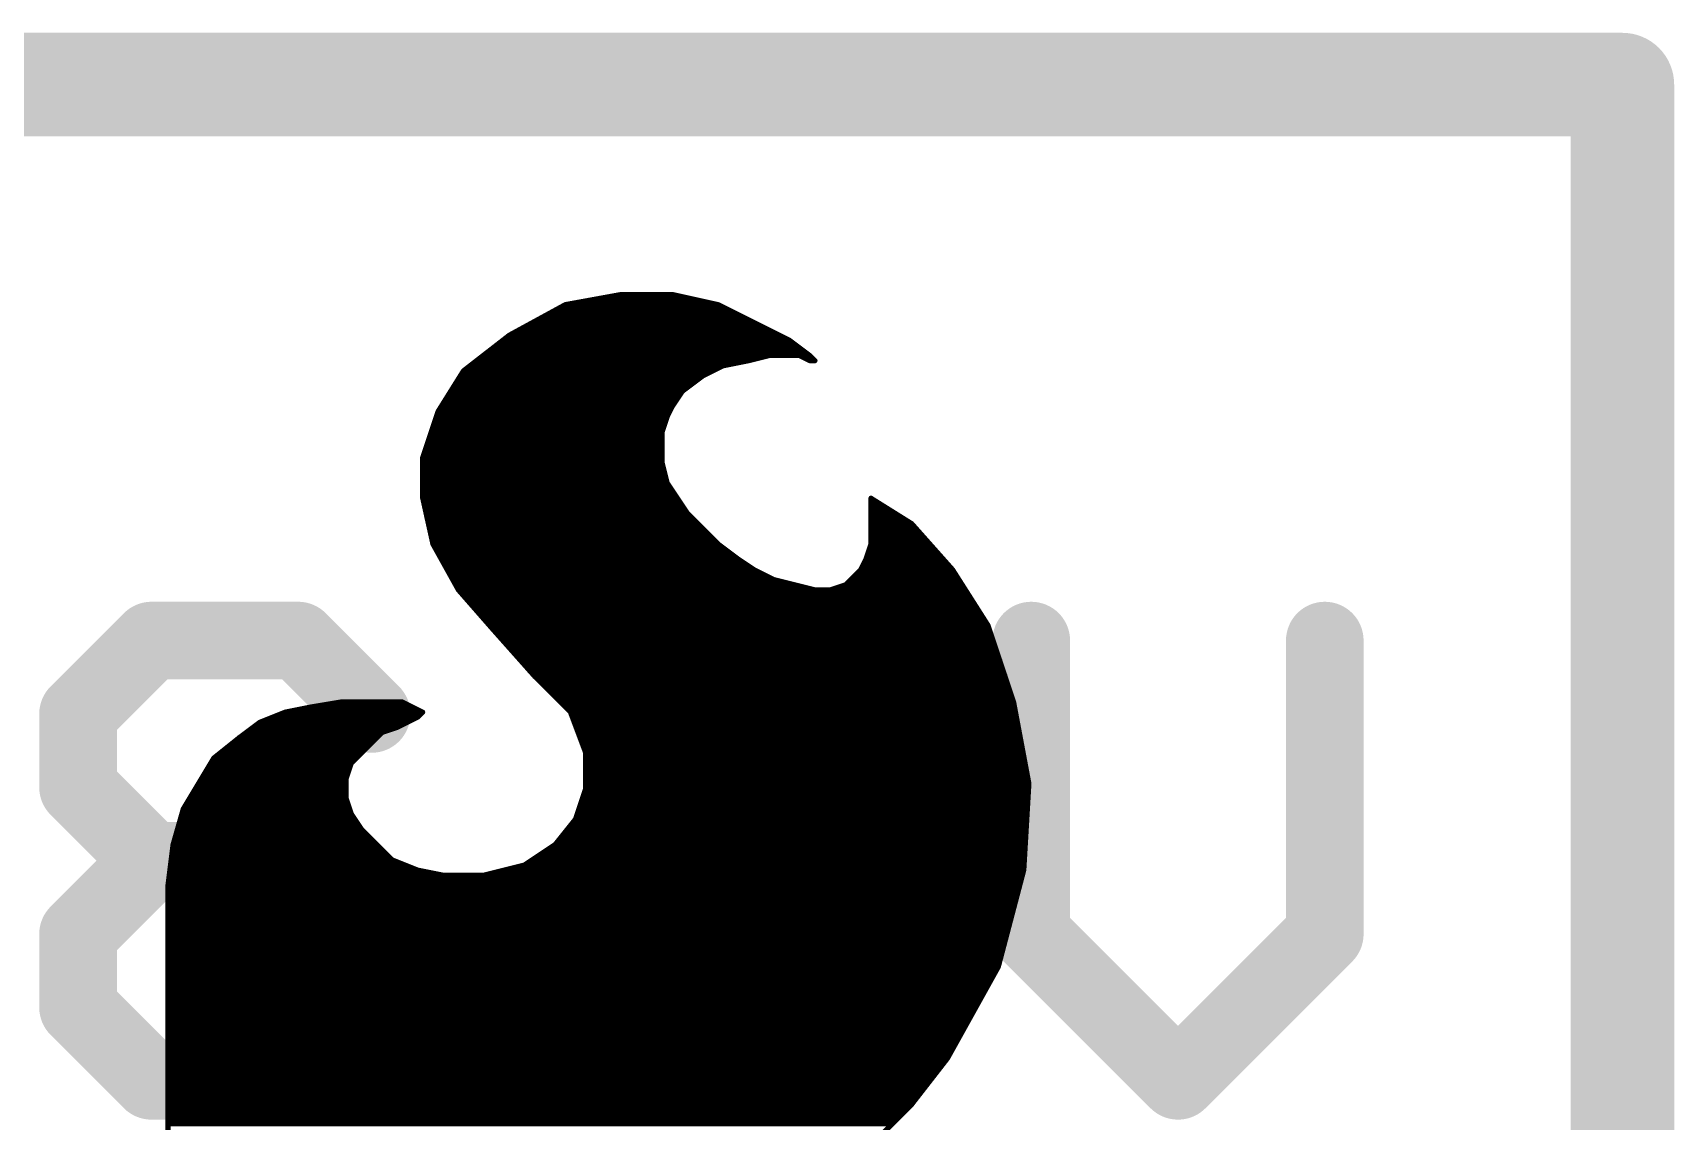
# Model space of a CAD drawing. Extents: x -36 to 71, y -16 to 19.
# Drawn here: x 19.74 to 22.962, y 11.935 to 14.072 of the extents above; entities that cross this region are included whole.
import ezdxf

# ---------------------------------------------------------------- set-up
doc = ezdxf.new("R2010")
doc.units = 0
for name, color, linetype in [('16', 132, 'CONTINUOUS'), ('20', 53, 'CONTINUOUS'), ('21', 41, 'CONTINUOUS')]:
    doc.layers.add(name, color=color, linetype=linetype)

msp = doc.modelspace()

# ---------------------------------------------------------------- linework, layer by layer
at = {"layer": '16', "const_width": 0.1524}
for points in [[(19.9726, 12.8785), (19.8285, 12.7345)], [(20.2607, 12.8785), (19.9726, 12.8785)], [(20.4048, 12.7345), (20.2607, 12.8785)], [(21.3403, 12.5904), (21.0522, 12.8785)], [(21.0522, 12.8785), (21.0522, 12.0142)], [(21.6996, 12.3023), (21.6996, 12.8785)], [(22.2758, 12.8785), (22.2758, 12.3023)], [(19.8285, 12.7345), (19.8285, 12.5904)], [(19.8285, 12.5904), (19.9726, 12.4464)], [(19.9726, 12.4464), (19.8285, 12.3023)], [(19.9726, 12.4464), (20.1166, 12.4464)], [(19.8285, 12.3023), (19.8285, 12.1583)], [(21.9877, 12.0142), (21.6996, 12.3023)], [(22.2758, 12.3023), (21.9877, 12.0142)], [(19.8285, 12.1583), (19.9726, 12.0142)], [(20.2607, 12.0142), (20.4048, 12.1583)], [(19.9726, 12.0142), (20.2607, 12.0142)], [(21.3403, 12.0142), (20.7641, 12.0142)]]:
    msp.add_lwpolyline(points, dxfattribs=at)
at = {"layer": '16', "const_width": 0.0762}
for points in [[(19.9726, 12.9166, 1), (19.9726, 12.8404)], [(19.9995, 12.8516, 1), (19.9457, 12.9055)], [(20.2876, 12.9055, 1), (20.2338, 12.8516)], [(20.2607, 12.8404, 1), (20.2607, 12.9166)], [(21.0791, 12.9055, 1), (21.0252, 12.8516)], [(21.0903, 12.8785, 1), (21.0141, 12.8785)], [(21.7377, 12.8785, 1), (21.6615, 12.8785)], [(22.3139, 12.8785, 1), (22.2377, 12.8785)], [(19.8666, 12.7345, 1), (19.7904, 12.7345)], [(19.8016, 12.7614, 1), (19.8555, 12.7075)], [(20.3778, 12.7075, 1), (20.4317, 12.7614)], [(19.8555, 12.6174, 1), (19.8016, 12.5635)], [(21.3133, 12.5635, 1), (21.3672, 12.6174)], [(19.7904, 12.5904, 1), (19.8666, 12.5904)], [(19.9726, 12.4845, 1), (19.9726, 12.4083)], [(19.9995, 12.4194, 1), (19.9457, 12.4733)], [(19.9457, 12.4194, 1), (19.9995, 12.4733)], [(20.1166, 12.4083, 1), (20.1166, 12.4845)], [(19.8666, 12.3023, 1), (19.7904, 12.3023)], [(21.7265, 12.3293, 1), (21.6726, 12.2754)], [(22.3027, 12.2754, 1), (22.2489, 12.3293)], [(19.8016, 12.3293, 1), (19.8555, 12.2754)], [(21.6615, 12.3023, 1), (21.7377, 12.3023)], [(22.2377, 12.3023, 1), (22.3139, 12.3023)], [(19.8555, 12.1852, 1), (19.8016, 12.1313)], [(20.4317, 12.1313, 1), (20.3778, 12.1852)], [(19.7904, 12.1583, 1), (19.8666, 12.1583)], [(19.9726, 12.0523, 1), (19.9726, 11.9761)], [(20.2607, 11.9761, 1), (20.2607, 12.0523)], [(20.7641, 12.0523, 1), (20.7641, 11.9761)], [(21.3403, 11.9761, 1), (21.3403, 12.0523)], [(19.9457, 11.9873, 1), (19.9995, 12.0411)], [(20.2338, 12.0411, 1), (20.2876, 11.9873)], [(21.0141, 12.0142, 1), (21.0903, 12.0142)], [(21.9607, 12.0411, 1), (22.0146, 11.9873)], [(21.9607, 11.9873, 1), (22.0146, 12.0411)]]:
    msp.add_lwpolyline(points, format="xyb", dxfattribs=at)
at = {"layer": '20', "const_width": 0.2032}
for points in [[(0, 13.97), (22.86, 13.97)], [(22.86, 13.97), (22.86, 0)]]:
    msp.add_lwpolyline(points, dxfattribs=at)
at = {"layer": '20', "const_width": 0.1016}
for points in [[(22.9108, 13.97, 1), (22.8092, 13.97)], [(22.86, 13.9192, 1), (22.86, 14.0208)]]:
    msp.add_lwpolyline(points, format="xyb", dxfattribs=at)
at = {"layer": '21', "const_width": 0.01}
for points in [[(20.785, 13.538), (20.675, 13.478)], [(20.7703, 13.53), (21.101, 13.53)], [(20.895, 13.558), (20.785, 13.538)], [(20.796, 13.54), (21.076, 13.54)], [(20.851, 13.55), (21.031, 13.55)], [(20.995, 13.558), (20.895, 13.558)], [(21.085, 13.538), (20.995, 13.558)], [(21.225, 13.468), (21.085, 13.538)], [(20.7153, 13.5), (21.161, 13.5)], [(20.7337, 13.51), (21.141, 13.51)], [(20.752, 13.52), (21.121, 13.52)], [(20.675, 13.478), (20.585, 13.408)], [(20.6647, 13.47), (21.221, 13.47)], [(20.6787, 13.48), (21.201, 13.48)], [(20.697, 13.49), (21.181, 13.49)], [(21.265, 13.438), (21.225, 13.468)], [(20.6261, 13.44), (21.2623, 13.44)], [(20.639, 13.45), (21.249, 13.45)], [(20.6519, 13.46), (21.2357, 13.46)], [(21.145, 13.428), (21.185, 13.438)], [(21.185, 13.438), (21.245, 13.438)], [(21.245, 13.438), (21.265, 13.428)], [(21.275, 13.428), (21.265, 13.438)], [(20.585, 13.408), (20.535, 13.328)], [(20.58, 13.4), (21.059, 13.4)], [(20.5876, 13.41), (21.079, 13.41)], [(20.6004, 13.42), (21.105, 13.42)], [(20.6133, 13.43), (21.153, 13.43)], [(21.015, 13.368), (21.055, 13.398)], [(21.055, 13.398), (21.095, 13.418)], [(21.095, 13.418), (21.145, 13.428)], [(21.261, 13.43), (21.273, 13.43)], [(21.265, 13.428), (21.275, 13.428)], [(20.5613, 13.37), (21.0177, 13.37)], [(20.5675, 13.38), (21.031, 13.38)], [(20.5738, 13.39), (21.0443, 13.39)], [(20.995, 13.338), (21.015, 13.368)], [(20.5425, 13.34), (20.9963, 13.34)], [(20.5488, 13.35), (21.003, 13.35)], [(20.555, 13.36), (21.0097, 13.36)], [(20.985, 13.318), (20.995, 13.338)], [(20.535, 13.328), (20.505, 13.238)], [(20.529, 13.31), (20.9823, 13.31)], [(20.5323, 13.32), (20.986, 13.32)], [(20.5363, 13.33), (20.991, 13.33)], [(20.975, 13.288), (20.985, 13.318)], [(20.5157, 13.27), (20.975, 13.27)], [(20.519, 13.28), (20.975, 13.28)], [(20.5223, 13.29), (20.9757, 13.29)], [(20.5257, 13.3), (20.979, 13.3)], [(20.975, 13.228), (20.975, 13.288)], [(20.505, 13.238), (20.505, 13.158)], [(20.5057, 13.24), (20.975, 13.24)], [(20.509, 13.25), (20.975, 13.25)], [(20.5123, 13.26), (20.975, 13.26)], [(20.505, 13.23), (20.975, 13.23)], [(20.505, 13.22), (20.977, 13.22)], [(20.505, 13.21), (20.9795, 13.21)], [(20.985, 13.188), (20.975, 13.228)], [(20.505, 13.2), (20.982, 13.2)], [(20.505, 13.19), (20.9845, 13.19)], [(20.505, 13.18), (20.9903, 13.18)], [(21.025, 13.128), (20.985, 13.188)], [(20.505, 13.17), (20.997, 13.17)], [(20.505, 13.16), (21.0037, 13.16)], [(20.505, 13.158), (20.525, 13.068)], [(20.5068, 13.15), (21.0103, 13.15)], [(21.385, 13.158), (21.385, 13.068)], [(21.465, 13.108), (21.385, 13.158)], [(21.385, 13.15), (21.3978, 13.15)], [(20.509, 13.14), (21.017, 13.14)], [(20.5112, 13.13), (21.0237, 13.13)], [(20.5134, 13.12), (21.033, 13.12)], [(20.5157, 13.11), (21.043, 13.11)], [(21.085, 13.068), (21.025, 13.128)], [(21.385, 13.14), (21.4138, 13.14)], [(21.385, 13.13), (21.4298, 13.13)], [(21.385, 13.12), (21.4458, 13.12)], [(21.385, 13.11), (21.4618, 13.11)], [(21.545, 13.018), (21.465, 13.108)], [(20.5179, 13.1), (21.053, 13.1)], [(20.5201, 13.09), (21.063, 13.09)], [(20.5223, 13.08), (21.073, 13.08)], [(21.385, 13.1), (21.4721, 13.1)], [(21.385, 13.09), (21.481, 13.09)], [(21.385, 13.08), (21.4899, 13.08)], [(20.5246, 13.07), (21.083, 13.07)], [(20.525, 13.068), (20.575, 12.978)], [(20.5294, 13.06), (21.0957, 13.06)], [(20.535, 13.05), (21.109, 13.05)], [(21.125, 13.038), (21.085, 13.068)], [(21.385, 13.068), (21.375, 13.038)], [(21.379, 13.05), (21.5166, 13.05)], [(21.3823, 13.06), (21.5077, 13.06)], [(21.385, 13.07), (21.4988, 13.07)], [(20.5406, 13.04), (21.1223, 13.04)], [(20.5461, 13.03), (21.137, 13.03)], [(20.5517, 13.02), (21.152, 13.02)], [(21.155, 13.018), (21.125, 13.038)], [(21.195, 12.998), (21.155, 13.018)], [(21.365, 13.018), (21.335, 12.988)], [(21.375, 13.038), (21.365, 13.018)], [(21.366, 13.02), (21.5432, 13.02)], [(21.371, 13.03), (21.5343, 13.03)], [(21.3757, 13.04), (21.5254, 13.04)], [(21.615, 12.908), (21.545, 13.018)], [(20.5572, 13.01), (21.171, 13.01)], [(20.5628, 13), (21.191, 13)], [(20.5683, 12.99), (21.227, 12.99)], [(20.5739, 12.98), (21.267, 12.98)], [(21.275, 12.978), (21.195, 12.998)], [(21.335, 12.988), (21.305, 12.978)], [(21.311, 12.98), (21.5692, 12.98)], [(21.337, 12.99), (21.5628, 12.99)], [(21.347, 13), (21.5565, 13)], [(21.357, 13.01), (21.5501, 13.01)], [(20.575, 12.978), (20.645, 12.898)], [(20.582, 12.97), (21.5755, 12.97)], [(20.5907, 12.96), (21.5819, 12.96)], [(20.5995, 12.95), (21.5883, 12.95)], [(21.305, 12.978), (21.275, 12.978)], [(20.6083, 12.94), (21.5946, 12.94)], [(20.617, 12.93), (21.601, 12.93)], [(20.6258, 12.92), (21.6074, 12.92)], [(20.6345, 12.91), (21.6137, 12.91)], [(20.6433, 12.9), (21.6177, 12.9)], [(20.645, 12.898), (20.725, 12.808)], [(20.6521, 12.89), (21.621, 12.89)], [(21.665, 12.758), (21.615, 12.908)], [(20.661, 12.88), (21.6243, 12.88)], [(20.6699, 12.87), (21.6277, 12.87)], [(20.6788, 12.86), (21.631, 12.86)], [(20.6877, 12.85), (21.6343, 12.85)], [(20.6966, 12.84), (21.6377, 12.84)], [(20.7054, 12.83), (21.641, 12.83)], [(20.7143, 12.82), (21.6443, 12.82)], [(20.7232, 12.81), (21.6477, 12.81)], [(20.725, 12.808), (20.795, 12.738)], [(20.733, 12.8), (21.651, 12.8)], [(20.743, 12.79), (21.6543, 12.79)], [(20.345, 12.758), (20.285, 12.748)], [(20.465, 12.758), (20.345, 12.758)], [(20.505, 12.738), (20.465, 12.758)], [(20.753, 12.78), (21.6577, 12.78)], [(20.763, 12.77), (21.661, 12.77)], [(20.773, 12.76), (21.6643, 12.76)], [(21.695, 12.598), (21.665, 12.758)], [(20.235, 12.738), (20.185, 12.718)], [(20.215, 12.73), (20.497, 12.73)], [(20.285, 12.748), (20.235, 12.738)], [(20.245, 12.74), (20.501, 12.74)], [(20.297, 12.75), (20.481, 12.75)], [(20.455, 12.708), (20.495, 12.728)], [(20.495, 12.728), (20.505, 12.738)], [(20.783, 12.75), (21.6665, 12.75)], [(20.793, 12.74), (21.6684, 12.74)], [(20.795, 12.738), (20.825, 12.658)], [(20.798, 12.73), (21.6702, 12.73)], [(20.185, 12.718), (20.145, 12.688)], [(20.1477, 12.69), (20.417, 12.69)], [(20.161, 12.7), (20.431, 12.7)], [(20.1743, 12.71), (20.459, 12.71)], [(20.19, 12.72), (20.479, 12.72)], [(20.365, 12.638), (20.425, 12.698)], [(20.425, 12.698), (20.455, 12.708)], [(20.8018, 12.72), (21.6721, 12.72)], [(20.8055, 12.71), (21.674, 12.71)], [(20.8093, 12.7), (21.6759, 12.7)], [(20.813, 12.69), (21.6777, 12.69)], [(20.145, 12.688), (20.095, 12.648)], [(20.11, 12.66), (20.387, 12.66)], [(20.1225, 12.67), (20.397, 12.67)], [(20.135, 12.68), (20.407, 12.68)], [(20.8168, 12.68), (21.6796, 12.68)], [(20.8205, 12.67), (21.6815, 12.67)], [(20.8242, 12.66), (21.6834, 12.66)], [(20.825, 12.658), (20.825, 12.588)], [(20.095, 12.648), (20.035, 12.548)], [(20.0842, 12.63), (20.3623, 12.63)], [(20.0902, 12.64), (20.367, 12.64)], [(20.0975, 12.65), (20.377, 12.65)], [(20.355, 12.608), (20.365, 12.638)], [(20.825, 12.65), (21.6852, 12.65)], [(20.825, 12.64), (21.6871, 12.64)], [(20.825, 12.63), (21.689, 12.63)], [(20.0662, 12.6), (20.355, 12.6)], [(20.0722, 12.61), (20.3557, 12.61)], [(20.0782, 12.62), (20.359, 12.62)], [(20.355, 12.568), (20.355, 12.608)], [(20.825, 12.62), (21.6909, 12.62)], [(20.825, 12.61), (21.6928, 12.61)], [(20.825, 12.6), (21.6946, 12.6)], [(21.685, 12.428), (21.695, 12.598)], [(20.0482, 12.57), (20.355, 12.57)], [(20.0542, 12.58), (20.355, 12.58)], [(20.0602, 12.59), (20.355, 12.59)], [(20.365, 12.538), (20.355, 12.568)], [(20.825, 12.588), (20.805, 12.528)], [(20.819, 12.57), (21.6934, 12.57)], [(20.8223, 12.58), (21.6939, 12.58)], [(20.825, 12.59), (21.6945, 12.59)], [(20.035, 12.548), (20.015, 12.478)], [(20.0299, 12.53), (20.3703, 12.53)], [(20.0327, 12.54), (20.3643, 12.54)], [(20.0362, 12.55), (20.361, 12.55)], [(20.0422, 12.56), (20.3577, 12.56)], [(20.385, 12.508), (20.365, 12.538)], [(20.805, 12.528), (20.765, 12.478)], [(20.8057, 12.53), (21.691, 12.53)], [(20.809, 12.54), (21.6916, 12.54)], [(20.8123, 12.55), (21.6922, 12.55)], [(20.8157, 12.56), (21.6928, 12.56)], [(20.0213, 12.5), (20.393, 12.5)], [(20.0241, 12.51), (20.3837, 12.51)], [(20.027, 12.52), (20.377, 12.52)], [(20.445, 12.448), (20.385, 12.508)], [(20.7826, 12.5), (21.6892, 12.5)], [(20.7906, 12.51), (21.6898, 12.51)], [(20.7986, 12.52), (21.6904, 12.52)], [(20.015, 12.478), (20.005, 12.398)], [(20.014, 12.47), (20.423, 12.47)], [(20.0156, 12.48), (20.413, 12.48)], [(20.0184, 12.49), (20.403, 12.49)], [(20.765, 12.478), (20.705, 12.438)], [(20.753, 12.47), (21.6875, 12.47)], [(20.7666, 12.48), (21.6881, 12.48)], [(20.7746, 12.49), (21.6886, 12.49)], [(20.0102, 12.44), (20.465, 12.44)], [(20.0115, 12.45), (20.443, 12.45)], [(20.0128, 12.46), (20.433, 12.46)], [(20.495, 12.428), (20.445, 12.448)], [(20.705, 12.438), (20.625, 12.418)], [(20.708, 12.44), (21.6857, 12.44)], [(20.723, 12.45), (21.6863, 12.45)], [(20.738, 12.46), (21.6869, 12.46)], [(20.0053, 12.4), (21.6776, 12.4)], [(20.0065, 12.41), (21.6803, 12.41)], [(20.0078, 12.42), (20.535, 12.42)], [(20.009, 12.43), (20.49, 12.43)], [(20.545, 12.418), (20.495, 12.428)], [(20.625, 12.418), (20.545, 12.418)], [(20.633, 12.42), (21.6829, 12.42)], [(20.673, 12.43), (21.6851, 12.43)], [(21.635, 12.238), (21.685, 12.428)], [(20.005, 12.398), (20.005, 11.028)], [(20.005, 12.39), (21.675, 12.39)], [(20.005, 12.38), (21.6724, 12.38)], [(20.005, 12.37), (21.6697, 12.37)], [(20.005, 12.36), (21.6671, 12.36)], [(20.005, 12.35), (21.6645, 12.35)], [(20.005, 12.34), (21.6618, 12.34)], [(20.005, 12.33), (21.6592, 12.33)], [(20.005, 12.32), (21.6566, 12.32)], [(20.005, 12.31), (21.6539, 12.31)], [(20.005, 12.3), (21.6513, 12.3)], [(20.005, 12.29), (21.6487, 12.29)], [(20.005, 12.28), (21.6461, 12.28)], [(20.005, 12.27), (21.6434, 12.27)], [(20.005, 12.26), (21.6408, 12.26)], [(20.005, 12.25), (21.6382, 12.25)], [(20.005, 12.24), (21.6355, 12.24)], [(20.005, 12.23), (21.6306, 12.23)], [(20.005, 12.22), (21.625, 12.22)], [(20.005, 12.21), (21.6194, 12.21)], [(21.535, 12.058), (21.635, 12.238)], [(20.005, 12.2), (21.6139, 12.2)], [(20.005, 12.19), (21.6083, 12.19)], [(20.005, 12.18), (21.6028, 12.18)], [(20.005, 12.17), (21.5972, 12.17)], [(20.005, 12.16), (21.5917, 12.16)], [(20.005, 12.15), (21.5861, 12.15)], [(20.005, 12.14), (21.5806, 12.14)], [(20.005, 12.13), (21.575, 12.13)], [(20.005, 12.12), (21.5694, 12.12)], [(20.005, 12.11), (21.5639, 12.11)], [(20.005, 12.1), (21.5583, 12.1)], [(20.005, 12.09), (21.5528, 12.09)], [(20.005, 12.08), (21.5472, 12.08)], [(20.005, 12.07), (21.5417, 12.07)], [(20.005, 12.06), (21.5361, 12.06)], [(20.005, 12.05), (21.5288, 12.05)], [(21.465, 11.968), (21.535, 12.058)], [(20.005, 12.04), (21.521, 12.04)], [(20.005, 12.03), (21.5132, 12.03)], [(20.005, 12.02), (21.5054, 12.02)], [(20.005, 12.01), (21.4977, 12.01)], [(20.005, 12), (21.4899, 12)], [(20.005, 11.99), (21.4821, 11.99)], [(20.005, 11.98), (21.4743, 11.98)], [(20.005, 11.97), (21.4666, 11.97)], [(20.005, 11.96), (21.457, 11.96)], [(20.005, 11.95), (21.447, 11.95)], [(21.385, 11.888), (21.465, 11.968)], [(20.005, 11.94), (21.437, 11.94)], [(20.005, 11.93), (21.427, 11.93)]]:
    msp.add_lwpolyline(points, dxfattribs=at)
at = {"layer": '21', "const_width": 0.005}
for points in [[(20.7703, 13.5325, 1), (20.7703, 13.5275)], [(20.7846, 13.5405, 1), (20.7854, 13.5355)], [(20.7862, 13.5358, 1), (20.7838, 13.5402)], [(20.796, 13.5425, 1), (20.796, 13.5375)], [(20.851, 13.5525, 1), (20.851, 13.5475)], [(20.895, 13.5605, 1), (20.895, 13.5555)], [(20.8954, 13.5555, 1), (20.8946, 13.5605)], [(20.9955, 13.5604, 1), (20.9945, 13.5556)], [(20.995, 13.5555, 1), (20.995, 13.5605)], [(21.031, 13.5475, 1), (21.031, 13.5525)], [(21.076, 13.5375, 1), (21.076, 13.5425)], [(21.0861, 13.5402, 1), (21.0839, 13.5358)], [(21.0845, 13.5356, 1), (21.0855, 13.5404)], [(21.101, 13.5275, 1), (21.101, 13.5325)], [(20.7153, 13.5025, 1), (20.7153, 13.4975)], [(20.7337, 13.5125, 1), (20.7337, 13.5075)], [(20.752, 13.5225, 1), (20.752, 13.5175)], [(21.121, 13.5175, 1), (21.121, 13.5225)], [(21.141, 13.5075, 1), (21.141, 13.5125)], [(21.161, 13.4975, 1), (21.161, 13.5025)], [(20.6647, 13.4725, 1), (20.6647, 13.4675)], [(20.6738, 13.4802, 1), (20.6762, 13.4758)], [(20.6765, 13.476, 1), (20.6735, 13.48)], [(20.6787, 13.4825, 1), (20.6787, 13.4775)], [(20.697, 13.4925, 1), (20.697, 13.4875)], [(21.181, 13.4875, 1), (21.181, 13.4925)], [(21.201, 13.4775, 1), (21.201, 13.4825)], [(21.221, 13.4675, 1), (21.221, 13.4725)], [(21.2265, 13.47, 1), (21.2235, 13.466)], [(21.2239, 13.4658, 1), (21.2261, 13.4702)], [(20.6261, 13.4425, 1), (20.6261, 13.4375)], [(20.639, 13.4525, 1), (20.639, 13.4475)], [(20.6519, 13.4625, 1), (20.6519, 13.4575)], [(21.185, 13.4405, 1), (21.185, 13.4355)], [(21.1856, 13.4356, 1), (21.1844, 13.4404)], [(21.2357, 13.4575, 1), (21.2357, 13.4625)], [(21.2461, 13.4402, 1), (21.2439, 13.4358)], [(21.245, 13.4355, 1), (21.245, 13.4405)], [(21.249, 13.4475, 1), (21.249, 13.4525)], [(21.2623, 13.4375, 1), (21.2623, 13.4425)], [(21.2668, 13.4398, 1), (21.2632, 13.4362)], [(21.2635, 13.436, 1), (21.2665, 13.44)], [(20.58, 13.4025, 1), (20.58, 13.3975)], [(20.5835, 13.41, 1), (20.5865, 13.406)], [(20.5871, 13.4067, 1), (20.5829, 13.4093)], [(20.5876, 13.4125, 1), (20.5876, 13.4075)], [(20.6004, 13.4225, 1), (20.6004, 13.4175)], [(20.6133, 13.4325, 1), (20.6133, 13.4275)], [(21.0565, 13.396, 1), (21.0535, 13.4)], [(21.059, 13.3975, 1), (21.059, 13.4025)], [(21.079, 13.4075, 1), (21.079, 13.4125)], [(21.0945, 13.4205, 1), (21.0955, 13.4155)], [(21.0961, 13.4158, 1), (21.0939, 13.4202)], [(21.105, 13.4175, 1), (21.105, 13.4225)], [(21.1444, 13.4304, 1), (21.1456, 13.4256)], [(21.1455, 13.4255, 1), (21.1445, 13.4305)], [(21.153, 13.4275, 1), (21.153, 13.4325)], [(21.261, 13.4325, 1), (21.261, 13.4275)], [(21.265, 13.4305, 1), (21.265, 13.4255)], [(21.2639, 13.4258, 1), (21.2661, 13.4302)], [(21.273, 13.4275, 1), (21.273, 13.4325)], [(21.2732, 13.4262, 1), (21.2768, 13.4298)], [(21.275, 13.4255, 1), (21.275, 13.4305)], [(20.5613, 13.3725, 1), (20.5613, 13.3675)], [(20.5675, 13.3825, 1), (20.5675, 13.3775)], [(20.5738, 13.3925, 1), (20.5738, 13.3875)], [(21.0135, 13.37, 1), (21.0165, 13.366)], [(21.0171, 13.3666, 1), (21.0129, 13.3694)], [(21.0177, 13.3675, 1), (21.0177, 13.3725)], [(21.031, 13.3775, 1), (21.031, 13.3825)], [(21.0443, 13.3875, 1), (21.0443, 13.3925)], [(21.0539, 13.4002, 1), (21.0561, 13.3958)], [(20.5425, 13.3425, 1), (20.5425, 13.3375)], [(20.5488, 13.3525, 1), (20.5488, 13.3475)], [(20.555, 13.3625, 1), (20.555, 13.3575)], [(20.9929, 13.3394, 1), (20.9971, 13.3366)], [(20.9972, 13.3369, 1), (20.9928, 13.3391)], [(20.9963, 13.3375, 1), (20.9963, 13.3425)], [(21.003, 13.3475, 1), (21.003, 13.3525)], [(21.0097, 13.3575, 1), (21.0097, 13.3625)], [(20.529, 13.3125, 1), (20.529, 13.3075)], [(20.5323, 13.3225, 1), (20.5323, 13.3175)], [(20.5329, 13.3293, 1), (20.5371, 13.3267)], [(20.5374, 13.3272, 1), (20.5326, 13.3288)], [(20.5363, 13.3325, 1), (20.5363, 13.3275)], [(20.9823, 13.3075, 1), (20.9823, 13.3125)], [(20.9828, 13.3191, 1), (20.9872, 13.3169)], [(20.9874, 13.3172, 1), (20.9826, 13.3188)], [(20.986, 13.3175, 1), (20.986, 13.3225)], [(20.991, 13.3275, 1), (20.991, 13.3325)], [(20.5157, 13.2725, 1), (20.5157, 13.2675)], [(20.519, 13.2825, 1), (20.519, 13.2775)], [(20.5223, 13.2925, 1), (20.5223, 13.2875)], [(20.5257, 13.3025, 1), (20.5257, 13.2975)], [(20.9775, 13.288, 1), (20.9725, 13.288)], [(20.9726, 13.2888, 1), (20.9774, 13.2872)], [(20.975, 13.2775, 1), (20.975, 13.2825)], [(20.975, 13.2675, 1), (20.975, 13.2725)], [(20.9757, 13.2875, 1), (20.9757, 13.2925)], [(20.979, 13.2975, 1), (20.979, 13.3025)], [(20.5075, 13.238, 1), (20.5025, 13.238)], [(20.5057, 13.2425, 1), (20.5057, 13.2375)], [(20.509, 13.2525, 1), (20.509, 13.2475)], [(20.5123, 13.2625, 1), (20.5123, 13.2575)], [(20.975, 13.2575, 1), (20.975, 13.2625)], [(20.975, 13.2475, 1), (20.975, 13.2525)], [(20.975, 13.2375, 1), (20.975, 13.2425)], [(20.5026, 13.2388, 1), (20.5074, 13.2372)], [(20.505, 13.2325, 1), (20.505, 13.2275)], [(20.505, 13.2225, 1), (20.505, 13.2175)], [(20.505, 13.2125, 1), (20.505, 13.2075)], [(20.9774, 13.2286, 1), (20.9726, 13.2274)], [(20.9725, 13.228, 1), (20.9775, 13.228)], [(20.975, 13.2275, 1), (20.975, 13.2325)], [(20.977, 13.2175, 1), (20.977, 13.2225)], [(20.9795, 13.2075, 1), (20.9795, 13.2125)], [(20.505, 13.2025, 1), (20.505, 13.1975)], [(20.505, 13.1925, 1), (20.505, 13.1875)], [(20.505, 13.1825, 1), (20.505, 13.1775)], [(20.982, 13.1975, 1), (20.982, 13.2025)], [(20.9871, 13.1894, 1), (20.9829, 13.1866)], [(20.9826, 13.1874, 1), (20.9874, 13.1886)], [(20.9845, 13.1875, 1), (20.9845, 13.1925)], [(20.9903, 13.1775, 1), (20.9903, 13.1825)], [(20.505, 13.1725, 1), (20.505, 13.1675)], [(20.505, 13.1625, 1), (20.505, 13.1575)], [(20.5074, 13.1585, 1), (20.5026, 13.1575)], [(20.5025, 13.158, 1), (20.5075, 13.158)], [(20.5068, 13.1525, 1), (20.5068, 13.1475)], [(20.997, 13.1675, 1), (20.997, 13.1725)], [(21.0037, 13.1575, 1), (21.0037, 13.1625)], [(21.0103, 13.1475, 1), (21.0103, 13.1525)], [(21.3875, 13.158, 1), (21.3825, 13.158)], [(21.3863, 13.1601, 1), (21.3837, 13.1559)], [(21.385, 13.1525, 1), (21.385, 13.1475)], [(21.3978, 13.1475, 1), (21.3978, 13.1525)], [(20.509, 13.1425, 1), (20.509, 13.1375)], [(20.5112, 13.1325, 1), (20.5112, 13.1275)], [(20.5134, 13.1225, 1), (20.5134, 13.1175)], [(20.5157, 13.1125, 1), (20.5157, 13.1075)], [(21.017, 13.1375, 1), (21.017, 13.1425)], [(21.0268, 13.1298, 1), (21.0232, 13.1262)], [(21.0229, 13.1266, 1), (21.0271, 13.1294)], [(21.0237, 13.1275, 1), (21.0237, 13.1325)], [(21.033, 13.1175, 1), (21.033, 13.1225)], [(21.043, 13.1075, 1), (21.043, 13.1125)], [(21.385, 13.1425, 1), (21.385, 13.1375)], [(21.385, 13.1325, 1), (21.385, 13.1275)], [(21.385, 13.1225, 1), (21.385, 13.1175)], [(21.385, 13.1125, 1), (21.385, 13.1075)], [(21.4138, 13.1375, 1), (21.4138, 13.1425)], [(21.4298, 13.1275, 1), (21.4298, 13.1325)], [(21.4458, 13.1175, 1), (21.4458, 13.1225)], [(21.4618, 13.1075, 1), (21.4618, 13.1125)], [(21.4669, 13.1097, 1), (21.4631, 13.1063)], [(20.5179, 13.1025, 1), (20.5179, 13.0975)], [(20.5201, 13.0925, 1), (20.5201, 13.0875)], [(20.5223, 13.0825, 1), (20.5223, 13.0775)], [(21.053, 13.0975, 1), (21.053, 13.1025)], [(21.063, 13.0875, 1), (21.063, 13.0925)], [(21.073, 13.0775, 1), (21.073, 13.0825)], [(21.385, 13.1025, 1), (21.385, 13.0975)], [(21.385, 13.0925, 1), (21.385, 13.0875)], [(21.385, 13.0825, 1), (21.385, 13.0775)], [(21.4637, 13.1059, 1), (21.4663, 13.1101)], [(21.4721, 13.0975, 1), (21.4721, 13.1025)], [(21.481, 13.0875, 1), (21.481, 13.0925)], [(21.4899, 13.0775, 1), (21.4899, 13.0825)], [(20.5246, 13.0725, 1), (20.5246, 13.0675)], [(20.5272, 13.0692, 1), (20.5228, 13.0668)], [(20.5226, 13.0675, 1), (20.5274, 13.0685)], [(20.5294, 13.0625, 1), (20.5294, 13.0575)], [(20.535, 13.0525, 1), (20.535, 13.0475)], [(21.0865, 13.07, 1), (21.0835, 13.066)], [(21.083, 13.0675, 1), (21.083, 13.0725)], [(21.0832, 13.0662, 1), (21.0868, 13.0698)], [(21.0957, 13.0575, 1), (21.0957, 13.0625)], [(21.109, 13.0475, 1), (21.109, 13.0525)], [(21.379, 13.0525, 1), (21.379, 13.0475)], [(21.3823, 13.0625, 1), (21.3823, 13.0575)], [(21.385, 13.0725, 1), (21.385, 13.0675)], [(21.3825, 13.068, 1), (21.3875, 13.068)], [(21.3874, 13.0672, 1), (21.3826, 13.0688)], [(21.4988, 13.0675, 1), (21.4988, 13.0725)], [(21.5077, 13.0575, 1), (21.5077, 13.0625)], [(21.5166, 13.0475, 1), (21.5166, 13.0525)], [(20.5406, 13.0425, 1), (20.5406, 13.0375)], [(20.5461, 13.0325, 1), (20.5461, 13.0275)], [(20.5517, 13.0225, 1), (20.5517, 13.0175)], [(21.1223, 13.0375, 1), (21.1223, 13.0425)], [(21.1264, 13.0401, 1), (21.1236, 13.0359)], [(21.1235, 13.036, 1), (21.1265, 13.04)], [(21.137, 13.0275, 1), (21.137, 13.0325)], [(21.152, 13.0175, 1), (21.152, 13.0225)], [(21.1561, 13.0202, 1), (21.1539, 13.0158)], [(21.1536, 13.0159, 1), (21.1564, 13.0201)], [(21.3628, 13.0191, 1), (21.3672, 13.0169)], [(21.3668, 13.0162, 1), (21.3632, 13.0198)], [(21.366, 13.0225, 1), (21.366, 13.0175)], [(21.371, 13.0325, 1), (21.371, 13.0275)], [(21.3726, 13.0388, 1), (21.3774, 13.0372)], [(21.3772, 13.0369, 1), (21.3728, 13.0391)], [(21.3757, 13.0425, 1), (21.3757, 13.0375)], [(21.5254, 13.0375, 1), (21.5254, 13.0425)], [(21.5343, 13.0275, 1), (21.5343, 13.0325)], [(21.5471, 13.0193, 1), (21.5429, 13.0167)], [(21.5431, 13.0163, 1), (21.5469, 13.0197)], [(21.5432, 13.0175, 1), (21.5432, 13.0225)], [(20.5572, 13.0125, 1), (20.5572, 13.0075)], [(20.5628, 13.0025, 1), (20.5628, 12.9975)], [(20.5683, 12.9925, 1), (20.5683, 12.9875)], [(20.5739, 12.9825, 1), (20.5739, 12.9775)], [(21.171, 13.0075, 1), (21.171, 13.0125)], [(21.191, 12.9975, 1), (21.191, 13.0025)], [(21.1956, 13.0004, 1), (21.1944, 12.9956)], [(21.1939, 12.9958, 1), (21.1961, 13.0002)], [(21.227, 12.9875, 1), (21.227, 12.9925)], [(21.267, 12.9775, 1), (21.267, 12.9825)], [(21.311, 12.9825, 1), (21.311, 12.9775)], [(21.3332, 12.9898, 1), (21.3368, 12.9862)], [(21.3358, 12.9856, 1), (21.3342, 12.9904)], [(21.337, 12.9925, 1), (21.337, 12.9875)], [(21.347, 13.0025, 1), (21.347, 12.9975)], [(21.357, 13.0125, 1), (21.357, 13.0075)], [(21.5501, 13.0075, 1), (21.5501, 13.0125)], [(21.5565, 12.9975, 1), (21.5565, 13.0025)], [(21.5628, 12.9875, 1), (21.5628, 12.9925)], [(21.5692, 12.9775, 1), (21.5692, 12.9825)], [(20.5769, 12.9796, 1), (20.5731, 12.9764)], [(20.5728, 12.9768, 1), (20.5772, 12.9792)], [(20.582, 12.9725, 1), (20.582, 12.9675)], [(20.5907, 12.9625, 1), (20.5907, 12.9575)], [(20.5995, 12.9525, 1), (20.5995, 12.9475)], [(21.275, 12.9805, 1), (21.275, 12.9755)], [(21.2744, 12.9756, 1), (21.2756, 12.9804)], [(21.3042, 12.9804, 1), (21.3058, 12.9756)], [(21.305, 12.9755, 1), (21.305, 12.9805)], [(21.5755, 12.9675, 1), (21.5755, 12.9725)], [(21.5819, 12.9575, 1), (21.5819, 12.9625)], [(21.5883, 12.9475, 1), (21.5883, 12.9525)], [(20.6083, 12.9425, 1), (20.6083, 12.9375)], [(20.617, 12.9325, 1), (20.617, 12.9275)], [(20.6258, 12.9225, 1), (20.6258, 12.9175)], [(21.5946, 12.9375, 1), (21.5946, 12.9425)], [(21.601, 12.9275, 1), (21.601, 12.9325)], [(21.6074, 12.9175, 1), (21.6074, 12.9225)], [(20.6345, 12.9125, 1), (20.6345, 12.9075)], [(20.6433, 12.9025, 1), (20.6433, 12.8975)], [(20.6469, 12.8997, 1), (20.6431, 12.8963)], [(20.6431, 12.8964, 1), (20.6469, 12.8996)], [(20.6521, 12.8925, 1), (20.6521, 12.8875)], [(21.6174, 12.9088, 1), (21.6126, 12.9072)], [(21.6129, 12.9067, 1), (21.6171, 12.9093)], [(21.6137, 12.9075, 1), (21.6137, 12.9125)], [(21.6177, 12.8975, 1), (21.6177, 12.9025)], [(21.621, 12.8875, 1), (21.621, 12.8925)], [(20.661, 12.8825, 1), (20.661, 12.8775)], [(20.6699, 12.8725, 1), (20.6699, 12.8675)], [(20.6788, 12.8625, 1), (20.6788, 12.8575)], [(21.6243, 12.8775, 1), (21.6243, 12.8825)], [(21.6277, 12.8675, 1), (21.6277, 12.8725)], [(21.631, 12.8575, 1), (21.631, 12.8625)], [(20.6877, 12.8525, 1), (20.6877, 12.8475)], [(20.6966, 12.8425, 1), (20.6966, 12.8375)], [(20.7054, 12.8325, 1), (20.7054, 12.8275)], [(20.7143, 12.8225, 1), (20.7143, 12.8175)], [(21.6343, 12.8475, 1), (21.6343, 12.8525)], [(21.6377, 12.8375, 1), (21.6377, 12.8425)], [(21.641, 12.8275, 1), (21.641, 12.8325)], [(21.6443, 12.8175, 1), (21.6443, 12.8225)], [(20.7232, 12.8125, 1), (20.7232, 12.8075)], [(20.7268, 12.8098, 1), (20.7232, 12.8062)], [(20.7231, 12.8063, 1), (20.7269, 12.8097)], [(20.733, 12.8025, 1), (20.733, 12.7975)], [(20.743, 12.7925, 1), (20.743, 12.7875)], [(21.6477, 12.8075, 1), (21.6477, 12.8125)], [(21.651, 12.7975, 1), (21.651, 12.8025)], [(21.6543, 12.7875, 1), (21.6543, 12.7925)], [(20.345, 12.7605, 1), (20.345, 12.7555)], [(20.3454, 12.7555, 1), (20.3446, 12.7605)], [(20.4661, 12.7602, 1), (20.4639, 12.7558)], [(20.465, 12.7555, 1), (20.465, 12.7605)], [(20.753, 12.7825, 1), (20.753, 12.7775)], [(20.763, 12.7725, 1), (20.763, 12.7675)], [(20.773, 12.7625, 1), (20.773, 12.7575)], [(21.6577, 12.7775, 1), (21.6577, 12.7825)], [(21.661, 12.7675, 1), (21.661, 12.7725)], [(21.6675, 12.7585, 1), (21.6625, 12.7575)], [(21.6626, 12.7572, 1), (21.6674, 12.7588)], [(21.6643, 12.7575, 1), (21.6643, 12.7625)], [(20.215, 12.7325, 1), (20.215, 12.7275)], [(20.2345, 12.7405, 1), (20.2355, 12.7355)], [(20.2359, 12.7357, 1), (20.2341, 12.7403)], [(20.245, 12.7425, 1), (20.245, 12.7375)], [(20.2846, 12.7505, 1), (20.2854, 12.7455)], [(20.2855, 12.7455, 1), (20.2845, 12.7505)], [(20.297, 12.7525, 1), (20.297, 12.7475)], [(20.481, 12.7475, 1), (20.481, 12.7525)], [(20.4932, 12.7298, 1), (20.4968, 12.7262)], [(20.4961, 12.7258, 1), (20.4939, 12.7302)], [(20.497, 12.7275, 1), (20.497, 12.7325)], [(20.501, 12.7375, 1), (20.501, 12.7425)], [(20.5068, 12.7362, 1), (20.5032, 12.7398)], [(20.5039, 12.7358, 1), (20.5061, 12.7402)], [(20.783, 12.7525, 1), (20.783, 12.7475)], [(20.793, 12.7425, 1), (20.793, 12.7375)], [(20.7973, 12.7389, 1), (20.7927, 12.7371)], [(20.7932, 12.7362, 1), (20.7968, 12.7398)], [(20.798, 12.7325, 1), (20.798, 12.7275)], [(21.6665, 12.7475, 1), (21.6665, 12.7525)], [(21.6684, 12.7375, 1), (21.6684, 12.7425)], [(21.6702, 12.7275, 1), (21.6702, 12.7325)], [(20.1477, 12.6925, 1), (20.1477, 12.6875)], [(20.161, 12.7025, 1), (20.161, 12.6975)], [(20.1743, 12.7125, 1), (20.1743, 12.7075)], [(20.1841, 12.7203, 1), (20.1859, 12.7157)], [(20.1865, 12.716, 1), (20.1835, 12.72)], [(20.19, 12.7225, 1), (20.19, 12.7175)], [(20.417, 12.6875, 1), (20.417, 12.6925)], [(20.4242, 12.7004, 1), (20.4258, 12.6956)], [(20.4268, 12.6962, 1), (20.4232, 12.6998)], [(20.431, 12.6975, 1), (20.431, 12.7025)], [(20.4539, 12.7102, 1), (20.4561, 12.7058)], [(20.4558, 12.7056, 1), (20.4542, 12.7104)], [(20.459, 12.7075, 1), (20.459, 12.7125)], [(20.479, 12.7175, 1), (20.479, 12.7225)], [(20.8018, 12.7225, 1), (20.8018, 12.7175)], [(20.8055, 12.7125, 1), (20.8055, 12.7075)], [(20.8093, 12.7025, 1), (20.8093, 12.6975)], [(20.813, 12.6925, 1), (20.813, 12.6875)], [(21.6721, 12.7175, 1), (21.6721, 12.7225)], [(21.674, 12.7075, 1), (21.674, 12.7125)], [(21.6759, 12.6975, 1), (21.6759, 12.7025)], [(21.6777, 12.6875, 1), (21.6777, 12.6925)], [(20.11, 12.6625, 1), (20.11, 12.6575)], [(20.1225, 12.6725, 1), (20.1225, 12.6675)], [(20.135, 12.6825, 1), (20.135, 12.6775)], [(20.1435, 12.69, 1), (20.1465, 12.686)], [(20.1466, 12.686, 1), (20.1434, 12.69)], [(20.387, 12.6575, 1), (20.387, 12.6625)], [(20.397, 12.6675, 1), (20.397, 12.6725)], [(20.407, 12.6775, 1), (20.407, 12.6825)], [(20.8168, 12.6825, 1), (20.8168, 12.6775)], [(20.8205, 12.6725, 1), (20.8205, 12.6675)], [(20.8242, 12.6625, 1), (20.8242, 12.6575)], [(20.8275, 12.658, 1), (20.8225, 12.658)], [(21.6796, 12.6775, 1), (21.6796, 12.6825)], [(21.6815, 12.6675, 1), (21.6815, 12.6725)], [(21.6834, 12.6575, 1), (21.6834, 12.6625)], [(20.0842, 12.6325, 1), (20.0842, 12.6275)], [(20.0902, 12.6425, 1), (20.0902, 12.6375)], [(20.0934, 12.65, 1), (20.0966, 12.646)], [(20.0971, 12.6467, 1), (20.0929, 12.6493)], [(20.0975, 12.6525, 1), (20.0975, 12.6475)], [(20.3623, 12.6275, 1), (20.3623, 12.6325)], [(20.3632, 12.6398, 1), (20.3668, 12.6362)], [(20.3674, 12.6372, 1), (20.3626, 12.6388)], [(20.367, 12.6375, 1), (20.367, 12.6425)], [(20.377, 12.6475, 1), (20.377, 12.6525)], [(20.825, 12.6525, 1), (20.825, 12.6475)], [(20.825, 12.6425, 1), (20.825, 12.6375)], [(20.825, 12.6325, 1), (20.825, 12.6275)], [(20.8227, 12.6571, 1), (20.8273, 12.6589)], [(21.6852, 12.6475, 1), (21.6852, 12.6525)], [(21.6871, 12.6375, 1), (21.6871, 12.6425)], [(21.689, 12.6275, 1), (21.689, 12.6325)], [(20.0662, 12.6025, 1), (20.0662, 12.5975)], [(20.0722, 12.6125, 1), (20.0722, 12.6075)], [(20.0782, 12.6225, 1), (20.0782, 12.6175)], [(20.3575, 12.608, 1), (20.3525, 12.608)], [(20.3526, 12.6088, 1), (20.3574, 12.6072)], [(20.355, 12.5975, 1), (20.355, 12.6025)], [(20.3557, 12.6075, 1), (20.3557, 12.6125)], [(20.359, 12.6175, 1), (20.359, 12.6225)], [(20.825, 12.6225, 1), (20.825, 12.6175)], [(20.825, 12.6125, 1), (20.825, 12.6075)], [(20.825, 12.6025, 1), (20.825, 12.5975)], [(21.6909, 12.6175, 1), (21.6909, 12.6225)], [(21.6975, 12.5979, 1), (21.6925, 12.5981)], [(21.6925, 12.5975, 1), (21.6975, 12.5985)], [(21.6928, 12.6075, 1), (21.6928, 12.6125)], [(21.6946, 12.5975, 1), (21.6946, 12.6025)], [(20.0482, 12.5725, 1), (20.0482, 12.5675)], [(20.0542, 12.5825, 1), (20.0542, 12.5775)], [(20.0602, 12.5925, 1), (20.0602, 12.5875)], [(20.3574, 12.5688, 1), (20.3526, 12.5672)], [(20.3525, 12.568, 1), (20.3575, 12.568)], [(20.355, 12.5875, 1), (20.355, 12.5925)], [(20.355, 12.5775, 1), (20.355, 12.5825)], [(20.355, 12.5675, 1), (20.355, 12.5725)], [(20.819, 12.5725, 1), (20.819, 12.5675)], [(20.8223, 12.5825, 1), (20.8223, 12.5775)], [(20.825, 12.5925, 1), (20.825, 12.5875)], [(20.8225, 12.588, 1), (20.8275, 12.588)], [(20.8274, 12.5872, 1), (20.8226, 12.5888)], [(21.6934, 12.5675, 1), (21.6934, 12.5725)], [(21.6939, 12.5775, 1), (21.6939, 12.5825)], [(21.6945, 12.5875, 1), (21.6945, 12.5925)], [(20.0299, 12.5325, 1), (20.0299, 12.5275)], [(20.0327, 12.5425, 1), (20.0327, 12.5375)], [(20.0329, 12.5493, 1), (20.0371, 12.5467)], [(20.0374, 12.5473, 1), (20.0326, 12.5487)], [(20.0362, 12.5525, 1), (20.0362, 12.5475)], [(20.0422, 12.5625, 1), (20.0422, 12.5575)], [(20.3577, 12.5575, 1), (20.3577, 12.5625)], [(20.361, 12.5475, 1), (20.361, 12.5525)], [(20.3671, 12.5394, 1), (20.3629, 12.5366)], [(20.3626, 12.5372, 1), (20.3674, 12.5388)], [(20.3643, 12.5375, 1), (20.3643, 12.5425)], [(20.3703, 12.5275, 1), (20.3703, 12.5325)], [(20.807, 12.5264, 1), (20.803, 12.5296)], [(20.8057, 12.5325, 1), (20.8057, 12.5275)], [(20.809, 12.5425, 1), (20.809, 12.5375)], [(20.8123, 12.5525, 1), (20.8123, 12.5475)], [(20.8157, 12.5625, 1), (20.8157, 12.5575)], [(21.691, 12.5275, 1), (21.691, 12.5325)], [(21.6916, 12.5375, 1), (21.6916, 12.5425)], [(21.6922, 12.5475, 1), (21.6922, 12.5525)], [(21.6928, 12.5575, 1), (21.6928, 12.5625)], [(20.0213, 12.5025, 1), (20.0213, 12.4975)], [(20.0241, 12.5125, 1), (20.0241, 12.5075)], [(20.027, 12.5225, 1), (20.027, 12.5175)], [(20.377, 12.5175, 1), (20.377, 12.5225)], [(20.3868, 12.5098, 1), (20.3832, 12.5062)], [(20.3829, 12.5066, 1), (20.3871, 12.5094)], [(20.3837, 12.5075, 1), (20.3837, 12.5125)], [(20.393, 12.4975, 1), (20.393, 12.5025)], [(20.7826, 12.5025, 1), (20.7826, 12.4975)], [(20.7906, 12.5125, 1), (20.7906, 12.5075)], [(20.7986, 12.5225, 1), (20.7986, 12.5175)], [(20.8026, 12.5288, 1), (20.8074, 12.5272)], [(21.6892, 12.4975, 1), (21.6892, 12.5025)], [(21.6898, 12.5075, 1), (21.6898, 12.5125)], [(21.6904, 12.5175, 1), (21.6904, 12.5225)], [(20.014, 12.4725, 1), (20.014, 12.4675)], [(20.0175, 12.4777, 1), (20.0125, 12.4783)], [(20.0126, 12.4787, 1), (20.0174, 12.4773)], [(20.0156, 12.4825, 1), (20.0156, 12.4775)], [(20.0184, 12.4925, 1), (20.0184, 12.4875)], [(20.403, 12.4875, 1), (20.403, 12.4925)], [(20.413, 12.4775, 1), (20.413, 12.4825)], [(20.423, 12.4675, 1), (20.423, 12.4725)], [(20.753, 12.4725, 1), (20.753, 12.4675)], [(20.763, 12.4796, 1), (20.767, 12.4764)], [(20.7664, 12.4759, 1), (20.7636, 12.4801)], [(20.7666, 12.4825, 1), (20.7666, 12.4775)], [(20.7746, 12.4925, 1), (20.7746, 12.4875)], [(21.6875, 12.4675, 1), (21.6875, 12.4725)], [(21.6881, 12.4775, 1), (21.6881, 12.4825)], [(21.6886, 12.4875, 1), (21.6886, 12.4925)], [(20.0102, 12.4425, 1), (20.0102, 12.4375)], [(20.0115, 12.4525, 1), (20.0115, 12.4475)], [(20.0128, 12.4625, 1), (20.0128, 12.4575)], [(20.433, 12.4575, 1), (20.433, 12.4625)], [(20.4459, 12.4503, 1), (20.4441, 12.4457)], [(20.443, 12.4475, 1), (20.443, 12.4525)], [(20.4432, 12.4462, 1), (20.4468, 12.4498)], [(20.465, 12.4375, 1), (20.465, 12.4425)], [(20.7036, 12.4401, 1), (20.7064, 12.4359)], [(20.7056, 12.4356, 1), (20.7044, 12.4404)], [(20.708, 12.4425, 1), (20.708, 12.4375)], [(20.723, 12.4525, 1), (20.723, 12.4475)], [(20.738, 12.4625, 1), (20.738, 12.4575)], [(21.6857, 12.4375, 1), (21.6857, 12.4425)], [(21.6863, 12.4475, 1), (21.6863, 12.4525)], [(21.6869, 12.4575, 1), (21.6869, 12.4625)], [(20.0053, 12.4025, 1), (20.0053, 12.3975)], [(20.0065, 12.4125, 1), (20.0065, 12.4075)], [(20.0078, 12.4225, 1), (20.0078, 12.4175)], [(20.009, 12.4325, 1), (20.009, 12.4275)], [(20.49, 12.4275, 1), (20.49, 12.4325)], [(20.4955, 12.4305, 1), (20.4945, 12.4255)], [(20.4941, 12.4257, 1), (20.4959, 12.4303)], [(20.535, 12.4175, 1), (20.535, 12.4225)], [(20.545, 12.4205, 1), (20.545, 12.4155)], [(20.5445, 12.4155, 1), (20.5455, 12.4205)], [(20.6244, 12.4204, 1), (20.6256, 12.4156)], [(20.625, 12.4155, 1), (20.625, 12.4205)], [(20.633, 12.4225, 1), (20.633, 12.4175)], [(20.673, 12.4325, 1), (20.673, 12.4275)], [(21.6776, 12.3975, 1), (21.6776, 12.4025)], [(21.6803, 12.4075, 1), (21.6803, 12.4125)], [(21.6825, 12.4281, 1), (21.6875, 12.4279)], [(21.6874, 12.4274, 1), (21.6826, 12.4286)], [(21.6829, 12.4175, 1), (21.6829, 12.4225)], [(21.6851, 12.4275, 1), (21.6851, 12.4325)], [(20.0075, 12.398, 1), (20.0025, 12.398)], [(20.0025, 12.3983, 1), (20.0075, 12.3977)], [(20.005, 12.3925, 1), (20.005, 12.3875)], [(20.005, 12.3825, 1), (20.005, 12.3775)], [(20.005, 12.3725, 1), (20.005, 12.3675)], [(21.6697, 12.3675, 1), (21.6697, 12.3725)], [(21.6724, 12.3775, 1), (21.6724, 12.3825)], [(21.675, 12.3875, 1), (21.675, 12.3925)], [(20.005, 12.3625, 1), (20.005, 12.3575)], [(20.005, 12.3525, 1), (20.005, 12.3475)], [(20.005, 12.3425, 1), (20.005, 12.3375)], [(21.6618, 12.3375, 1), (21.6618, 12.3425)], [(21.6645, 12.3475, 1), (21.6645, 12.3525)], [(21.6671, 12.3575, 1), (21.6671, 12.3625)], [(20.005, 12.3325, 1), (20.005, 12.3275)], [(20.005, 12.3225, 1), (20.005, 12.3175)], [(20.005, 12.3125, 1), (20.005, 12.3075)], [(21.6539, 12.3075, 1), (21.6539, 12.3125)], [(21.6566, 12.3175, 1), (21.6566, 12.3225)], [(21.6592, 12.3275, 1), (21.6592, 12.3325)], [(20.005, 12.3025, 1), (20.005, 12.2975)], [(20.005, 12.2925, 1), (20.005, 12.2875)], [(20.005, 12.2825, 1), (20.005, 12.2775)], [(21.6461, 12.2775, 1), (21.6461, 12.2825)], [(21.6487, 12.2875, 1), (21.6487, 12.2925)], [(21.6513, 12.2975, 1), (21.6513, 12.3025)], [(20.005, 12.2725, 1), (20.005, 12.2675)], [(20.005, 12.2625, 1), (20.005, 12.2575)], [(20.005, 12.2525, 1), (20.005, 12.2475)], [(20.005, 12.2425, 1), (20.005, 12.2375)], [(21.6355, 12.2375, 1), (21.6355, 12.2425)], [(21.6382, 12.2475, 1), (21.6382, 12.2525)], [(21.6408, 12.2575, 1), (21.6408, 12.2625)], [(21.6434, 12.2675, 1), (21.6434, 12.2725)], [(20.005, 12.2325, 1), (20.005, 12.2275)], [(20.005, 12.2225, 1), (20.005, 12.2175)], [(20.005, 12.2125, 1), (20.005, 12.2075)], [(21.6194, 12.2075, 1), (21.6194, 12.2125)], [(21.625, 12.2175, 1), (21.625, 12.2225)], [(21.6306, 12.2275, 1), (21.6306, 12.2325)], [(21.6326, 12.2386, 1), (21.6374, 12.2374)], [(21.6372, 12.2368, 1), (21.6328, 12.2392)], [(20.005, 12.2025, 1), (20.005, 12.1975)], [(20.005, 12.1925, 1), (20.005, 12.1875)], [(20.005, 12.1825, 1), (20.005, 12.1775)], [(21.6028, 12.1775, 1), (21.6028, 12.1825)], [(21.6083, 12.1875, 1), (21.6083, 12.1925)], [(21.6139, 12.1975, 1), (21.6139, 12.2025)], [(20.005, 12.1725, 1), (20.005, 12.1675)], [(20.005, 12.1625, 1), (20.005, 12.1575)], [(20.005, 12.1525, 1), (20.005, 12.1475)], [(21.5861, 12.1475, 1), (21.5861, 12.1525)], [(21.5917, 12.1575, 1), (21.5917, 12.1625)], [(21.5972, 12.1675, 1), (21.5972, 12.1725)], [(20.005, 12.1425, 1), (20.005, 12.1375)], [(20.005, 12.1325, 1), (20.005, 12.1275)], [(20.005, 12.1225, 1), (20.005, 12.1175)], [(20.005, 12.1125, 1), (20.005, 12.1075)], [(21.5639, 12.1075, 1), (21.5639, 12.1125)], [(21.5694, 12.1175, 1), (21.5694, 12.1225)], [(21.575, 12.1275, 1), (21.575, 12.1325)], [(21.5806, 12.1375, 1), (21.5806, 12.1425)], [(20.005, 12.1025, 1), (20.005, 12.0975)], [(20.005, 12.0925, 1), (20.005, 12.0875)], [(20.005, 12.0825, 1), (20.005, 12.0775)], [(21.5472, 12.0775, 1), (21.5472, 12.0825)], [(21.5528, 12.0875, 1), (21.5528, 12.0925)], [(21.5583, 12.0975, 1), (21.5583, 12.1025)], [(20.005, 12.0725, 1), (20.005, 12.0675)], [(20.005, 12.0625, 1), (20.005, 12.0575)], [(20.005, 12.0525, 1), (20.005, 12.0475)], [(21.5288, 12.0475, 1), (21.5288, 12.0525)], [(21.5328, 12.0592, 1), (21.5372, 12.0568)], [(21.537, 12.0565, 1), (21.533, 12.0595)], [(21.5361, 12.0575, 1), (21.5361, 12.0625)], [(21.5417, 12.0675, 1), (21.5417, 12.0725)], [(20.005, 12.0425, 1), (20.005, 12.0375)], [(20.005, 12.0325, 1), (20.005, 12.0275)], [(20.005, 12.0225, 1), (20.005, 12.0175)], [(21.5054, 12.0175, 1), (21.5054, 12.0225)], [(21.5132, 12.0275, 1), (21.5132, 12.0325)], [(21.521, 12.0375, 1), (21.521, 12.0425)], [(20.005, 12.0125, 1), (20.005, 12.0075)], [(20.005, 12.0025, 1), (20.005, 11.9975)], [(20.005, 11.9925, 1), (20.005, 11.9875)], [(21.4821, 11.9875, 1), (21.4821, 11.9925)], [(21.4899, 11.9975, 1), (21.4899, 12.0025)], [(21.4977, 12.0075, 1), (21.4977, 12.0125)], [(20.005, 11.9825, 1), (20.005, 11.9775)], [(20.005, 11.9725, 1), (20.005, 11.9675)], [(20.005, 11.9625, 1), (20.005, 11.9575)], [(20.005, 11.9525, 1), (20.005, 11.9475)], [(21.447, 11.9475, 1), (21.447, 11.9525)], [(21.457, 11.9575, 1), (21.457, 11.9625)], [(21.463, 11.9695, 1), (21.467, 11.9665)], [(21.4668, 11.9662, 1), (21.4632, 11.9698)], [(21.4666, 11.9675, 1), (21.4666, 11.9725)], [(21.4743, 11.9775, 1), (21.4743, 11.9825)], [(20.005, 11.9425, 1), (20.005, 11.9375)], [(20.005, 11.9325, 1), (20.005, 11.9275)], [(21.427, 11.9275, 1), (21.427, 11.9325)], [(21.437, 11.9375, 1), (21.437, 11.9425)]]:
    msp.add_lwpolyline(points, format="xyb", dxfattribs=at)

doc.saveas('drawing.dxf')
